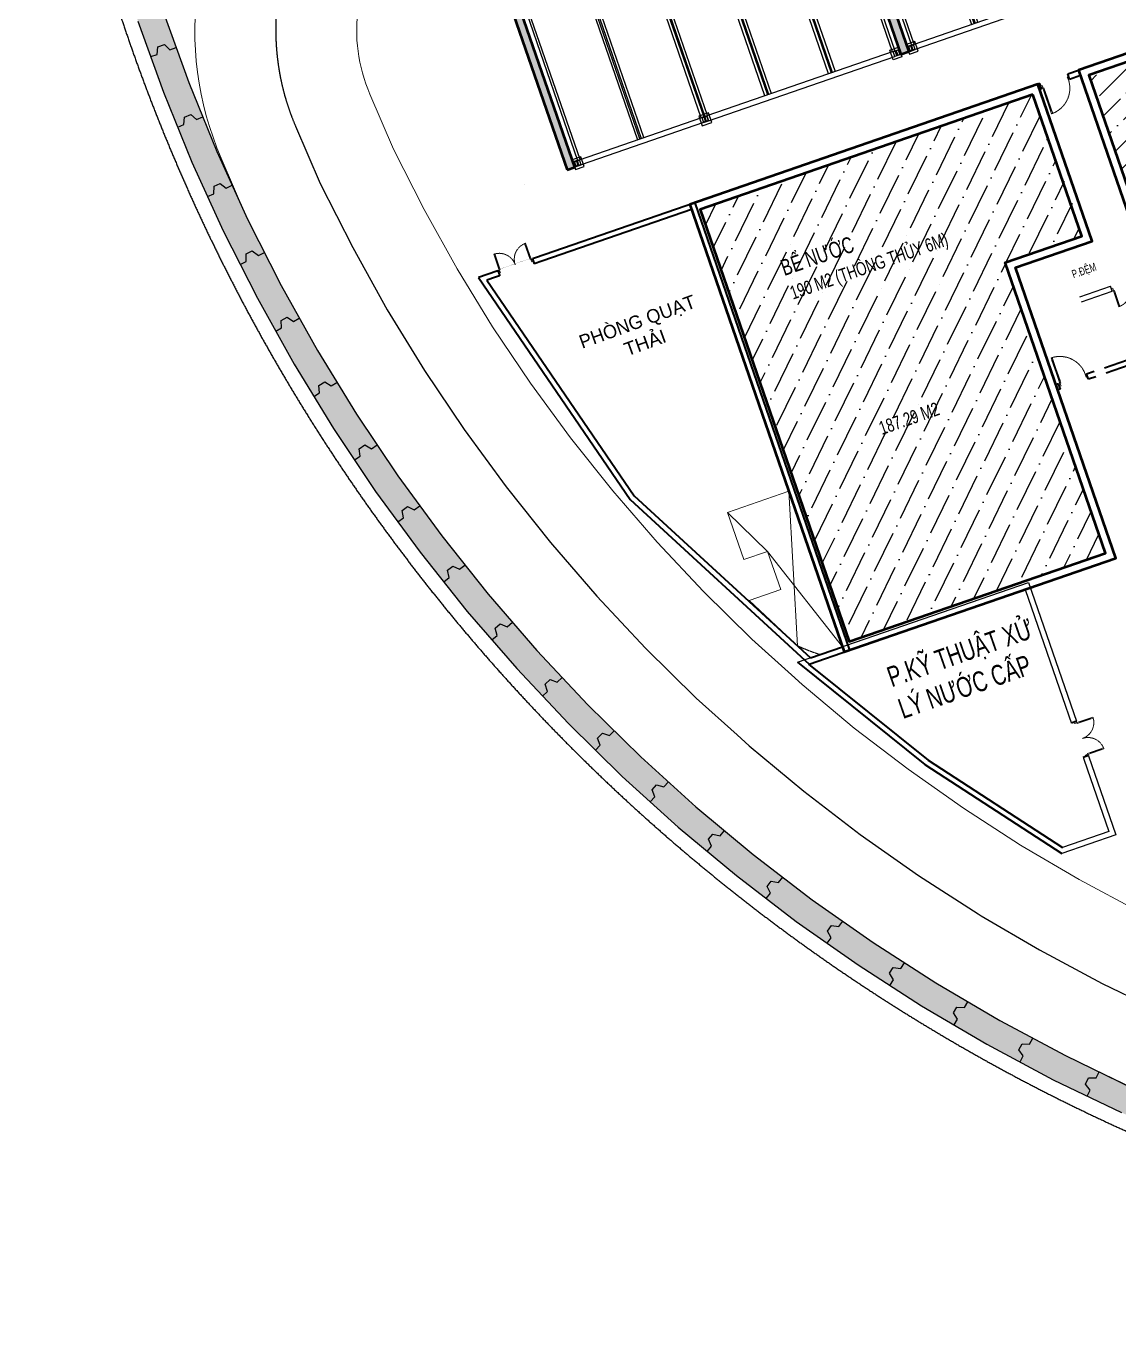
# Model space of a CAD drawing. Header units: millimetres. Extents: x -1534340 to 1713810, y -1348191 to 1114081.
# Drawn here: x 942979 to 983489, y -6053 to 42252 of the extents above; entities that cross this region are included whole.
import ezdxf
from ezdxf.enums import TextEntityAlignment as Align

# ---------------------------------------------------------------- set-up
doc = ezdxf.new("R2010")
doc.units = ezdxf.units.MM
doc.header["$LTSCALE"] = 100
doc.set_wipeout_variables(frame=1)
for name, pattern in [('DASHDOT2', [0.5, 0.25, -0.125, 0, -0.125]), ('DASHED', [4.5, 3, -1.5]), ('HIDDEN', [0.375, 0.25, -0.125]), ('HIDDEN2', [0.1875, 0.125, -0.0625]), ('Xref_ST_MBDV Cot vach 30.7.2022$0$DASHDOT', [1, 0.5, -0.25, 0, -0.25]), ('Xref_ST_MBDV Cot vach 30.7.2022$0$HIDDEN2', [0.1875, 0.125, -0.0625])]:
    doc.linetypes.add(name, pattern=pattern)
for name, color, linetype in [('A-FLOR-STRS', 16, 'Continuous'), ('ccu12-Manh', 8, 'Continuous'), ('IDEA - dim', 251, 'Continuous'), ('KT-Kich thuoc', 9, 'Continuous'), ('KT-Nuoc', 164, 'Continuous'), ('xe cơ khí', 251, 'Continuous'), ('Xref_ST_MBDV Cot vach 30.7.2022$0$IDEA - dim', 251, 'Continuous'), ('Xref_ST_MBDV Cot vach 30.7.2022$0$KT-Text', 7, 'Continuous'), ('Xref_ST_MBDV Cot vach 30.7.2022$0$Xref_ST_MBDV Cot vach 30.7.2022|Xref_ST_MBDV Cot vach 30.7.2022|Xref_ST_MBDV Cot vach 30.7.2022|Xref_ST_MBDV Cot vach 30.7.2022|A-CORE-OTLN', 2, 'Continuous'), ('Xref_ST_MBDV Cot vach 30.7.2022$0$Xref_ST_MBDV Cot vach 30.7.2022|Xref_ST_MBDV Cot vach 30.7.2022|Xref_ST_MBDV Cot vach 30.7.2022|Xref_ST_MBDV Cot vach 30.7.2022|A-WALL-PATT', 251, 'Continuous'), ('Xref_ST_MBDV Cot vach 30.7.2022$0$Xref_ST_MBDV Cot vach 30.7.2022|Xref_ST_MBDV Cot vach 30.7.2022|Xref_ST_MBDV Cot vach 30.7.2022|Xref_ST_MBDV Cot vach 30.7.2022|ccu12-Thay', 7, 'Continuous'), ('Xref_ST_MBDV Cot vach 30.7.2022$0$Xref_ST_MBDV Cot vach 30.7.2022|Xref_ST_MBDV Cot vach 30.7.2022|Xref_ST_MBDV Cot vach 30.7.2022|Xref_ST_MBDV Cot vach 30.7.2022|Site_plot line', 1, 'Xref_ST_MBDV Cot vach 30.7.2022$0$DASHDOT')]:
    doc.layers.add(name, color=color, linetype=linetype)
for name, color, linetype, lineweight in [('CUA', 37, 'Continuous', 13), ('KT-Chu viet', 255, 'Continuous', 20), ('KT-GIAO THONG HAM', 42, 'Continuous', 13), ('KT-Net cat', 1, 'Continuous', 40), ('KT-Net cot', 2, 'Continuous', 50), ('KT-Vat lieu', 250, 'Continuous', 9), ('SPE-MEP-HVAC', 140, 'Continuous', 0), ('Xref_ST_MBDV Cot vach 30.7.2022$0$CUA', 37, 'Continuous', 13)]:
    doc.layers.add(name, color=color, linetype=linetype, lineweight=lineweight)
doc.styles.add('220126_HDN_HBA typical plan$0$211210_HDN_HBA_TYPICAL PLAN CORE OPT 1$0$HBA-Text', font='GOTHIC.TTF')
doc.styles.add('Xref_ST_MBDV Cot vach 30.7.2022$0$Arial', font='arial.ttf', dxfattribs={"width": 0.7})

# ---------------------------------------------------------------- blocks, each defined once
blk = doc.blocks.new('PQQQQQ')
at = {"layer": 'KT-Net cat'}
for p, q in [((-62143, -128184), (-70167, -130954)), ((-62267, -128438), (-69854, -131058)), ((-62267, -128438), (-56670, -144649)), ((-62143, -128184), (-56415, -144773)), ((-70167, -130954), (-64540, -139186)), ((-69854, -131058), (-64387, -139055)), ((-64387, -139055), (-57861, -145060)), ((-64540, -139186), (-57909, -145288)), ((-57909, -145288), (-56415, -144773)), ((-57861, -145060), (-56670, -144649))]:
    blk.add_line(p, q, dxfattribs=at)
at = {"layer": 'SPE-MEP-HVAC', "linetype": 'HIDDEN', "ltscale": 1000}
for p, q in [((-58660, -138883), (-58341, -144609)), ((-59446, -141112), (-60929, -139666)), ((-59446, -141111), (-56670, -144649))]:
    blk.add_line(p, q, dxfattribs=at)
blk.add_lwpolyline([(-56669, -144649), (-58660, -138883), (-60929, -139666), (-60325, -141415), (-59446, -141111), (-58956, -142529), (-60128, -142934), (-58341, -144609, 0.038643), (-57498, -144935)], format="xyb", close=True, dxfattribs=at)
at = {"layer": 'KT-Chu viet', "insert": (-64359, -132358), "char_height": 500, "width": 7666.07, "attachment_point": 2, "rotation": 20.0043, "style": '220126_HDN_HBA typical plan$0$211210_HDN_HBA_TYPICAL PLAN CORE OPT 1$0$HBA-Text'}
blk.add_mtext('PHÒNG QU{\\fArial|b0|i0|c0|p34;ẠT\\PTHẢI}', dxfattribs=at)
blk = doc.blocks.new('cot')
at = {"layer": 'xe cơ khí'}
for points in [[(11052751, 1251358), (11053091, 1251358), (11053091, 1250978), (11052751, 1250978)], [(11052801, 1251268), (11053001, 1251268), (11053001, 1251252), (11052801, 1251252)], [(11052801, 1251268), (11053001, 1251268), (11053001, 1251068), (11052801, 1251068)], [(11052921, 1251252), (11052921, 1251084), (11052881, 1251084), (11052881, 1251252)], [(11052801, 1251084), (11053001, 1251084), (11053001, 1251068), (11052801, 1251068)]]:
    blk.add_lwpolyline(points, close=True, dxfattribs=at)
blk = doc.blocks.new('bbbb5')
at = {"layer": 'xe cơ khí'}
for points in [[(7550, 6290), (250, 6290), (250, 6090), (7550, 6090)], [(7840, 6380), (7460, 6380), (7460, 6000), (7840, 6000)], [(7750, 6290), (7550, 6290), (7550, 6274), (7750, 6274)], [(7750, 6290), (7550, 6290), (7550, 6090), (7750, 6090)], [(7750, 6290), (12550, 6290), (12550, 6090), (7750, 6090)], [(175, 6090), (275, 6090), (275, 290), (175, 290)], [(2525, 6090), (2625, 6090), (2625, 290), (2525, 290)], [(2675, 6090), (2775, 6090), (2775, 290), (2675, 290)], [(5025, 6090), (5125, 6090), (5125, 290), (5025, 290)], [(5175, 6090), (5275, 6090), (5275, 290), (5175, 290)], [(7625, 6090), (7525, 6090), (7525, 290), (7625, 290)], [(7750, 6106), (7550, 6106), (7550, 6090), (7750, 6090)], [(7630, 6274), (7630, 6106), (7670, 6106), (7670, 6274)], [(7675, 6090), (7775, 6090), (7775, 290), (7675, 290)], [(10125, 6090), (10025, 6090), (10025, 290), (10125, 290)], [(10275, 6090), (10175, 6090), (10175, 290), (10275, 290)], [(12625, 6090), (12525, 6090), (12525, 290), (12625, 290)], [(250, 290), (7550, 290), (7550, 90), (250, 90)], [(7840, 380), (7460, 380), (7460, 0), (7840, 0)], [(7750, 290), (7550, 290), (7550, 274), (7750, 274)], [(7750, 290), (7550, 290), (7550, 90), (7750, 90)], [(7750, 106), (7550, 106), (7550, 90), (7750, 90)], [(7630, 274), (7630, 106), (7670, 106), (7670, 274)], [(12550, 290), (7750, 290), (7750, 90), (12550, 90)]]:
    blk.add_lwpolyline(points, close=True, dxfattribs=at)
for p in [(-11052751, -1244978), (-11052751, -1250978)]:
    blk.add_blockref('cot', p, dxfattribs=at)
at = {"layer": 'xe cơ khí', "xscale": -1}
for p in [(11065551, -1244978), (11065551, -1250978)]:
    blk.add_blockref('cot', p, dxfattribs=at)
blk = doc.blocks.new('jfgjghjfgjgfgjd')
at = {"layer": 'KT-Vat lieu'}
h = blk.add_hatch(dxfattribs=at)
h.set_pattern_fill('BTCT', color=256, scale=40)
h.set_pattern_definition([(50, (0, 0), (286.90407, -25.10085), [30, -330]), (355, (0, 0), (-55.50053, 300.87685), [24, -264]), (100.4514, (23.9, -2.1), (231.40375, 275.7758), [25.4961, -280.45684]), (46.1842, (0, 80), (426.8964, -66.2076), [45, -495]), (96.6356, (35.57, 74.5), (373.8651, 389.6471), [38.2441, -420.6852]), (351.1842, (0, 80), (373.8648, 389.6474), [36, -396]), (21, (40, 60), (238.76282, -161.04756), [30, -330]), (326, (40, 60), (97.32613, 290.06), [24, -264]), (71.4514, (59.9, 46.58), (336.08905, 129.0122), [25.4961, -280.45684]), (37.5, (0, 0), (4.86394, 133.15754), [0, -260.8, 0, -268, 0, -265]), (7.5, (0, 0), (105.22781, 157.76468), [0, -152.8, 0, -254.8, 0, -101]), (327.5, (-89.2, 0), (213.528974, -9.02195), [0, -100, 0, -312, 0, -414]), (317.5, (-129.2, 0), (233.27447, 40.042), [0, -130, 0, -207.2, 0, -294]), (45, (0, 0), (-106.06602, 106.06602), []), (45, (70.71, 0), (-106.06602, 106.06602), [])])
h.paths.add_polyline_path([(-13396, -109948), (-13298, -110231), (-1435, -106136), (-1533, -105852)])
h.paths.add_polyline_path([(-54055, -122716), (-54339, -122814), (-60507, -104948), (-60223, -104850)])
h.paths.add_polyline_path([(-41672, -118441), (-41956, -118538), (-48124, -100673), (-47840, -100575)])
h.paths.add_polyline_path([(-29290, -114165), (-29573, -114263), (-35741, -96398), (-35458, -96300)])
h.paths.add_polyline_path([(-6380, -130271), (-6477, -129987), (5385, -125891), (5483, -126175)])
h.paths.add_polyline_path([(22854, -77761), (22791, -77468), (4315, -81450), (4378, -81743)])
h.paths.add_polyline_path([(25614, -90567), (25551, -90273), (7075, -94256), (7138, -94549)])
h.paths.add_polyline_path([(28374, -103373), (28311, -103079), (9836, -107062), (9899, -107355)])
h.paths.add_polyline_path([(31072, -115885), (31135, -116178), (12659, -120161), (12596, -119868)])
h.paths.add_polyline_path([(34274, -130744), (34211, -130451), (15736, -134433), (15799, -134726)])
h.paths.add_polyline_path([(-9937, -119967), (-9839, -120251), (2024, -116155), (1926, -115872)])
h.paths.add_polyline_path([(-16907, -109890), (-17190, -109988), (-23358, -92123), (-23075, -92025)])
h.paths.add_polyline_path([(-66722, -127089), (-66438, -126991), (-70534, -115128), (-70817, -115226)])
h.paths.add_polyline_path([(7762, -67306), (7825, -67599), (20093, -64955), (20030, -64662)])
h.paths.add_polyline_path([(-3736, -137927), (-3834, -137643), (8029, -133548), (8127, -133831)])
h.paths.add_polyline_path([(-5280, -105876), (-5564, -105974), (-9660, -94111), (-9376, -94013)])
at = {"layer": 'KT-Net cot'}
for points in [[(-54055, -122716), (-54339, -122814), (-60507, -104948), (-60223, -104850)], [(-66722, -127089), (-66438, -126991), (-70534, -115128), (-70817, -115226)]]:
    blk.add_lwpolyline(points, close=True, dxfattribs=at)
at = {"layer": 'xe cơ khí', "rotation": 199.047137940156}
for p in [(-44009, -112593), (-56392, -116868)]:
    blk.add_blockref('bbbb5', p, dxfattribs=at)
blk = doc.blocks.new('*U2314')
for p, q in [((-1260, 525), (-1300, 525)), ((-1280, 100), (-1280, 525)), ((-90, 525), (-50, 525)), ((-70, 100), (-70, 525)), ((-1260, 100), (-1300, 100)), ((-90, 100), (-50, 100))]:
    blk.add_line(p, q)
for points in [[(-1300, 0), (-1260, 0), (-1260, 625), (-1300, 625)], [(-50, 0), (-90, 0), (-90, 625), (-50, 625)], [(-1350, -100), (-1290, -100), (-1290, -40), (-1300, -40), (-1300, 0), (-1350, 0)], [(0, -100), (-60, -100), (-60, -40), (-50, -40), (-50, 0), (0, 0)]]:
    blk.add_lwpolyline(points, close=True)
at = {"linetype": 'Xref_ST_MBDV Cot vach 30.7.2022$0$HIDDEN2'}
for centre, start, end in [((-1300, 0), 0, 90), ((-50, 0), 90, 180)]:
    blk.add_arc(centre, 625, start, end, dxfattribs=at)
blk = doc.blocks.new('tuongnam')
at = {"layer": 'Xref_ST_MBDV Cot vach 30.7.2022$0$CUA', "xscale": -1, "rotation": 199.0471379530761}
blk.add_blockref('*U2314', (-48470.1, 20329.2), dxfattribs=at)
blk = doc.blocks.new('Xref_ST_MBDV Cot vach 30.7.2022$0$Tuong Vay01-flat-1')
at = {"layer": 'Xref_ST_MBDV Cot vach 30.7.2022$0$Xref_ST_MBDV Cot vach 30.7.2022|Xref_ST_MBDV Cot vach 30.7.2022|Xref_ST_MBDV Cot vach 30.7.2022|Xref_ST_MBDV Cot vach 30.7.2022|A-WALL-PATT'}
h = blk.add_hatch(dxfattribs=at)
h.set_pattern_fill('ACET-2D-VATLIEU04', color=256, scale=50, pattern_type=2)
h.set_pattern_definition([(50, (-11139561.84, -1407213.45), (-225.902474, 189.5546825), [37.5, -412.5]), (355, (-11139561.84, -1407213.45), (32.127212, 367.215716), [30, -330]), (100.4514, (-11139531.95, -1407216.06), (-341.231527, -62.944187), [31.870095, -350.571056]), (46.1842, (-11139561.84, -1407113.45), (-319.180497, 306.252097), [56.25, -618.75]), (96.6356, (-11139517.37, -1407120.34), (-516.995922, -60.144022), [47.805144, -525.8565]), (351.1842, (-11139561.84, -1407113.45), (84.740774, 546.39543), [45, -495]), (21, (-11139511.84, -1407138.45), (-105.680822, 275.3079534), [37.5, -412.5]), (326, (-11139511.84, -1407138.45), (206.128805, 305.59852), [30, -330]), (71.4514, (-11139486.97, -1407155.22), (-328.963765, 110.380101), [31.870095, -350.571056]), (37.5, (-11139561.84, -1407213.45), (-78.1345294, 101.8269012), [0, -326, 0, -335, 0, -331.25]), (7.5, (-11139561.84, -1407213.45), (-23.2793464, 176.824191), [0, -191, 0, -318.5, 0, -126.25]), (327.5, (-11139673.34, -1407213.45), (71.9444175, 112.9301145), [0, -125, 0, -390, 0, -517.5000003]), (317.5, (-11139723.34, -1407213.45), (158.0205496, 172.449169), [0, -162.5, 0, -259, 0, -367.5]), (45, (-11139561.84, -1407213.45), (-150.260191, 150.260191), []), (45, (-11139561.84, -1407152.2), (-150.260191, 150.260191), [])])
h.paths.add_polyline_path([(-82665, -118500), (-81837, -121132), (-80903, -123728), (-79863, -126284), (-78720, -128795), (-77475, -131258), (-76131, -133667), (-74689, -136020), (-73153, -138312), (-71525, -140539), (-69807, -142699), (-68002, -144786), (-66114, -146798), (-64145, -148731), (-62100, -150582), (-59980, -152349), (-57790, -154027), (-55533, -155614), (-53213, -157109), (-50835, -158507), (-48401, -159807), (-45916, -161007), (-43385, -162104), (-40811, -163097), (-38198, -163985), (-35551, -164765), (-32875, -165436), (-30174, -165998), (-27451, -166448), (-24702, -166789), (-4397, -168938), (36420, -167648), (41836, -160719), (12445, -24368), (8473, -9249), (-4719, -5521), (-10557, -9947), (-34021, -27848), (-39777, -32009), (-41249, -35294), (-45787, -38574), (-49368, -38942), (-57644, -44924), (-59845, -46601), (-61969, -48362), (-64020, -50208), (-65993, -52137), (-67887, -54144), (-69696, -56226), (-71420, -58381), (-73054, -60604), (-74596, -62892), (-76043, -65242), (-77394, -67648), (-78645, -70107), (-79794, -72615), (-80841, -75168), (-81782, -77762), (-82617, -80392), (-83343, -83054), (-83961, -85743), (-84468, -88455), (-84865, -91186), (-85149, -93930), (-85321, -96684), (-85381, -99530), (-85329, -102201), (-85163, -104955), (-84886, -107701), (-84496, -110432), (-83996, -113146), (-83385, -115836)], flags=16)
h.paths.add_polyline_path([(-83625, -118781), (-82785, -121452), (-81837, -124086), (-80781, -126680), (-79621, -129228), (-78358, -131727), (-76994, -134172), (-75531, -136560), (-73973, -138886), (-72320, -141146), (-70577, -143337), (-68746, -145455), (-66829, -147497), (-64832, -149459), (-62755, -151337), (-60604, -153130), (-58382, -154833), (-56092, -156444), (-53738, -157960), (-51324, -159379), (-48854, -160699), (-46333, -161916), (-43764, -163030), (-41151, -164038), (-38500, -164938), (-35814, -165730), (-33098, -166411), (-30357, -166981), (-27595, -167438), (-24816, -167783), (-4434, -169940), (36920, -168633), (42913, -160966), (13418, -24135), (9295, -8442), (-4926, -4424), (-11163, -9151), (-34617, -27045), (-40580, -31355), (-42052, -34640), (-46156, -37607), (-49737, -37975), (-58240, -44121), (-60467, -45819), (-62623, -47605), (-64704, -49479), (-66707, -51435), (-68628, -53472), (-70465, -55586), (-72214, -57772), (-73872, -60029), (-75437, -62350), (-76905, -64734), (-78276, -67176), (-79545, -69672), (-80712, -72217), (-81774, -74808), (-82729, -77440), (-83576, -80109), (-84314, -82810), (-84940, -85539), (-85455, -88291), (-85857, -91062), (-86146, -93847), (-86321, -96642), (-86382, -99529), (-86328, -102241), (-86160, -105036), (-85879, -107821), (-85484, -110593), (-84976, -113347), (-84356, -116078)])
at = {"layer": 'Xref_ST_MBDV Cot vach 30.7.2022$0$Xref_ST_MBDV Cot vach 30.7.2022|Xref_ST_MBDV Cot vach 30.7.2022|Xref_ST_MBDV Cot vach 30.7.2022|Xref_ST_MBDV Cot vach 30.7.2022|A-CORE-OTLN', "color": 6}
for points in [[(-82785, -121452), (-81837, -124086), (-80781, -126680), (-79621, -129228), (-78358, -131727), (-76994, -134172), (-75531, -136560), (-73973, -138886), (-72320, -141146), (-70577, -143337), (-68746, -145455), (-66829, -147497), (-64832, -149459), (-62755, -151337), (-60604, -153130), (-58382, -154833), (-56092, -156444), (-53738, -157960), (-51324, -159379), (-48854, -160699), (-46333, -161916)], [(-81837, -121132), (-80903, -123728), (-79863, -126284), (-78720, -128795), (-77475, -131258), (-76131, -133667), (-74689, -136020), (-73153, -138312), (-71525, -140539), (-69807, -142699), (-68002, -144786), (-66114, -146798), (-64145, -148731), (-62100, -150582), (-59980, -152349), (-57790, -154027), (-55533, -155614), (-53213, -157109), (-50835, -158507), (-48401, -159807), (-45916, -161007)]]:
    blk.add_lwpolyline(points, dxfattribs=at)
at = {"layer": 'Xref_ST_MBDV Cot vach 30.7.2022$0$Xref_ST_MBDV Cot vach 30.7.2022|Xref_ST_MBDV Cot vach 30.7.2022|Xref_ST_MBDV Cot vach 30.7.2022|Xref_ST_MBDV Cot vach 30.7.2022|ccu12-Thay', "ltscale": 10}
for points in [[(-82311, -122769), (-82076, -122685), (-82042, -122407), (-81806, -122323), (-81604, -122517), (-81369, -122433)], [(-81309, -125383), (-81078, -125289), (-81056, -125010), (-80824, -124916), (-80614, -125100), (-80383, -125006)], [(-80201, -127954), (-79974, -127850), (-79964, -127571), (-79736, -127467), (-79519, -127643), (-79291, -127539)], [(-78990, -130477), (-78767, -130365), (-78768, -130085), (-78545, -129972), (-78320, -130139), (-78097, -130026)], [(-77676, -132949), (-77458, -132828), (-77471, -132548), (-77252, -132427), (-77021, -132584), (-76803, -132462)], [(-76263, -135366), (-76050, -135235), (-76074, -134957), (-75860, -134826), (-75623, -134974), (-75410, -134844)], [(-74752, -137723), (-74544, -137584), (-74580, -137306), (-74372, -137167), (-74129, -137305), (-73921, -137166)], [(-73146, -140016), (-72945, -139868), (-72991, -139593), (-72789, -139445), (-72541, -139573), (-72339, -139426)], [(-71448, -142242), (-71253, -142086), (-71311, -141812), (-71115, -141657), (-70861, -141775), (-70666, -141619)], [(-69661, -144396), (-69472, -144233), (-69541, -143962), (-69352, -143798), (-69094, -143906), (-68905, -143742)], [(-67787, -146476), (-67605, -146305), (-67685, -146037), (-67503, -145866), (-67240, -145963), (-67058, -145792)], [(-65830, -148478), (-65655, -148300), (-65746, -148035), (-65571, -147857), (-65305, -147943), (-65130, -147764)], [(-63793, -150398), (-63626, -150213), (-63727, -149952), (-63560, -149767), (-63290, -149842), (-63123, -149657)], [(-61680, -152234), (-61520, -152042), (-61632, -151786), (-61472, -151593), (-61200, -151657), (-61040, -151465)], [(-59493, -153981), (-59341, -153783), (-59464, -153532), (-59311, -153333), (-59037, -153386), (-58885, -153188)], [(-57237, -155639), (-57093, -155434), (-57226, -155188), (-57082, -154983), (-56805, -155025), (-56661, -154821)], [(-54915, -157202), (-54779, -156992), (-54922, -156752), (-54787, -156541), (-54508, -156572), (-54373, -156362)], [(-52531, -158670), (-52404, -158455), (-52557, -158220), (-52430, -158004), (-52151, -158023), (-52024, -157808)], [(-50089, -160039), (-49971, -159819), (-50133, -159590), (-50015, -159370), (-49736, -159377), (-49618, -159157)], [(-47594, -161307), (-47485, -161082), (-47656, -160861), (-47547, -160636), (-47267, -160632), (-47159, -160407)]]:
    blk.add_lwpolyline(points, dxfattribs=at)
at = {"layer": 'Xref_ST_MBDV Cot vach 30.7.2022$0$Xref_ST_MBDV Cot vach 30.7.2022|Xref_ST_MBDV Cot vach 30.7.2022|Xref_ST_MBDV Cot vach 30.7.2022|Xref_ST_MBDV Cot vach 30.7.2022|Site_plot line', "ltscale": 5000}
blk.add_arc((-17764, -99529), 69167, 126.14636, 263.7927, dxfattribs=at)
blk = doc.blocks.new('*U1526')
blk.add_line((94, 78), (892, 142))
for points in [[(-187, 1089), (-183, 1029), (-123, 1033), (-124, 1043), (-84, 1047), (-88, 1096)], [(-100, -8), (-104, 52), (-45, 57), (-44, 47), (-4, 50), (0, 0)], [(-4, 50), (993, 130), (990, 170), (-7, 90)], [(96, 58), (92, 98), (890, 162), (893, 122)]]:
    blk.add_lwpolyline(points, close=True)
at = {"linetype": 'HIDDEN'}
blk.add_arc((-4, 50), 1000, 4.5788, 94.5788, dxfattribs=at)
blk = doc.blocks.new('*U2315')
for p, q in [((-1260, -100), (-1300, -100)), ((-1280, -100), (-1280, -525)), ((-90, -100), (-50, -100)), ((-70, -100), (-70, -525)), ((-1260, -525), (-1300, -525)), ((-90, -525), (-50, -525))]:
    blk.add_line(p, q)
for points in [[(-1350, 100), (-1290, 100), (-1290, 40), (-1300, 40), (-1300, 0), (-1350, 0)], [(-1300, 0), (-1260, 0), (-1260, -625), (-1300, -625)], [(-50, 0), (-90, 0), (-90, -625), (-50, -625)], [(0, 100), (-60, 100), (-60, 40), (-50, 40), (-50, 0), (0, 0)]]:
    blk.add_lwpolyline(points, close=True)
at = {"linetype": 'HIDDEN2'}
for centre, start, end in [((-1300, 0), 270, 0), ((-50, 0), 180, 270)]:
    blk.add_arc(centre, 625, start, end, dxfattribs=at)
blk = doc.blocks.new('BBB14')
blk.add_wipeout([(1467, -2669), (1467, -2987), (116, -3004), (118, -2669)]).dxf.layer = 'KT-Kich thuoc'
at = {"layer": 'KT-Net cat'}
for p, q in [((117, -2700), (117, -2900)), ((1467, -2700), (1467, -2900))]:
    blk.add_line(p, q, dxfattribs=at)
at = {"layer": 'CUA', "rotation": 179.9999938228274}
blk.add_blockref('*U2315', (117, -2700), dxfattribs=at)
blk = doc.blocks.new('*U1522')
blk.add_line((-105, 62), (-903, -2))
for points in [[(12, 1104), (17, 1045), (-43, 1040), (-44, 1050), (-84, 1047), (-88, 1096)], [(-4, 50), (-1001, -30), (-1004, 10), (-7, 90)], [(-104, 42), (-107, 82), (-904, 18), (-901, -22)], [(100, 8), (95, 68), (35, 63), (36, 53), (-4, 50), (0, 0)]]:
    blk.add_lwpolyline(points, close=True)
at = {"linetype": 'HIDDEN'}
blk.add_arc((-4, 50), 1000, 94.5788, 184.5788, dxfattribs=at)
blk = doc.blocks.new('JGHJDFS')
at = {"layer": 'KT-Nuoc'}
h = blk.add_hatch(dxfattribs=at)
h.set_pattern_fill('ANSI36', color=5, scale=5000)
h.set_pattern_definition([(45, (0, 0), (331.4563, 1215.3398), [1562.5, -312.5, 0, -312.5])])
h.paths.add_polyline_path([(619690, 41315), (621583, 35832), (627183, 37766), (625290, 43245), (636822, 47227), (634424, 54177), (609919, 45717), (612317, 38769), (616098, 40074), (616098, 40074)])
h = blk.add_hatch(dxfattribs=at)
h.set_pattern_fill('ANSI36', color=5, scale=5000)
h.set_pattern_definition([(64.0471, (625933.8, 28659.3), (-83.312, 1256.97), [1562.5, -312.5, 0, -312.5])])
h.paths.add_polyline_path([(609747, 39780), (607839, 44999), (595504, 40740), (601035, 24718), (610535, 27998), (606816, 38768)])
at = {"layer": 'KT-Net cot'}
for points in [[(612132, 38388), (619505, 40933), (621397, 35451), (627565, 37580), (625672, 43059), (637204, 47041), (634610, 54559), (609537, 45902), (612132, 38388)], [(608025, 45380), (595122, 40926), (600849, 24336), (610916, 27812), (607198, 38583), (610034, 39562), (608025, 45380)]]:
    blk.add_lwpolyline(points, dxfattribs=at)
for points in [[(612317, 38769), (619690, 41315), (621583, 35832), (627184, 37766), (625290, 43245), (636822, 47227), (634424, 54177), (609919, 45717)], [(607839, 44999), (595504, 40740), (601035, 24718), (610535, 27998), (606816, 38768), (609652, 39747)]]:
    blk.add_lwpolyline(points, close=True, dxfattribs=at)
at = {"layer": 'Defpoints', "style": 'Xref_ST_MBDV Cot vach 30.7.2022$0$Arial', "width": 0.7}
for s, p in [('230 M2 (THÔNG THỦY 6M)', (617111, 44494)), ('224.93 M2', (619481, 42216)), ('190 M2 (THÔNG THỦY 6M)', (598866, 37630)), ('187.29 M2', (602163, 32612))]:
    blk.add_text(s, height=500, rotation=19.2943, dxfattribs=at).set_placement(p, align=Align.MIDDLE_LEFT)
at = {"layer": 'Xref_ST_MBDV Cot vach 30.7.2022$0$KT-Text', "style": 'Xref_ST_MBDV Cot vach 30.7.2022$0$Arial', "width": 0.7}
for p in [(616776, 45417), (598530, 38553)]:
    blk.add_text('BỂ NƯỚC', height=600, rotation=19.2943, dxfattribs=at).set_placement(p, align=Align.MIDDLE_LEFT)
blk = doc.blocks.new('123213')
at = {"layer": 'A-FLOR-STRS', "linetype": 'DASHDOT2', "ltscale": 3000}
blk.add_lwpolyline([(1233497.3, 29301), (1235653.4, 28033.5), (1237979.1, 26791.1), (1240353.5, 25644.6), (1242772.8, 24595.9), (1245232.8, 23646.8), (1247729.5, 22798.9), (1250258.7, 22053.5), (1252816.2, 21412), (1255397.7, 20875.3), (1257999, 20444.4), (1260661.1, 20114.4), (1280734.9, 17989.9)], dxfattribs=at)
at = {"layer": 'KT-GIAO THONG HAM'}
for points in [[(1216561.5, 56415.2), (1216561.5, 56415.2)], [(1235017.6, 31887.2), (1237120.9, 30650.7), (1239338.6, 29466), (1241602.8, 28372.8), (1243909.7, 27372.8), (1246255.5, 26467.8), (1248636.3, 25659.2), (1251048, 24948.5), (1253486.8, 24336.7), (1255948.4, 23824.9), (1258428.8, 23414), (1261003.6, 23094.9), (1280845.9, 20994.9), (1286436.6, 21171.6)]]:
    blk.add_lwpolyline(points, dxfattribs=at)
blk.add_blockref('PQQQQQ', (1285020.6, 183923.2))
at = {"layer": 'A-FLOR-STRS', "linetype": 'DASHDOT2', "ltscale": 3000}
blk.add_lwpolyline([(1210473.7, 69160.1), (1209404.9, 67865.9, 0.2813687), (1208078.9, 58573.8), (1208992.1, 56454.2), (1210195.4, 54073.7), (1211480, 51771), (1212857.4, 49522.6), (1214325.3, 47332.3), (1215881.4, 45203.7), (1217523.1, 43140.3), (1219247.6, 41145.7), (1221052, 39223), (1222933.3, 37375.6), (1224448, 36005.1)], format="xyb", dxfattribs=at)
blk.add_lwpolyline([(1224448, 36005.1), (1224888.5, 35606.5), (1226914.2, 33918.6), (1229007.1, 32314.7), (1231163.6, 30797.6), (1233380.3, 29369.7), (1233497.3, 29301)], dxfattribs=at)
at = {"layer": 'IDEA - dim', "color": 1}
for p, q in [((1226689.7, 38700.5), (1235251.1, 41656.6)), ((1235251.1, 41656.6), (1238482, 32298.5)), ((1227097.3, 38629.7), (1235127.4, 41402.3)), ((1235127.4, 41402.3), (1238227.7, 32422.3)), ((1238227.7, 32422.3), (1236507.9, 31828.5)), ((1238482, 32298.5), (1236480.7, 31607.6))]:
    blk.add_line(p, q, dxfattribs=at)
at = {"layer": 'KT-GIAO THONG HAM'}
blk.add_lwpolyline([(1212786.9, 67249.8), (1211718, 65955.6, 0.2813687), (1210834.1, 59760.9), (1211710.9, 57725.6), (1212845.2, 55481.7), (1214070.1, 53285.9), (1215383.5, 51141.9), (1216783.3, 49053.3), (1218267.2, 47023.6), (1219832.6, 45056), (1221477, 43154), (1223197.6, 41320.7), (1224991.6, 39559), (1226460.8, 38229.6)], format="xyb", dxfattribs=at)
blk.add_lwpolyline([(1226460.8, 38229.6), (1226855.9, 37872.1), (1228787.6, 36262.5), (1230783.3, 34733.2), (1232839.7, 33286.5), (1234953.4, 31924.9), (1235017.6, 31887.2)], dxfattribs=at)
at = {"layer": 'KT-Kich thuoc'}
blk.add_line((1214461.6, 67630), (1217694.8, 58265.2), dxfattribs=at)
at = {"layer": 'KT-Net cat'}
for p, q in [((1236705, 60513.3), (1237103.8, 60651)), ((1236770.3, 60324.3), (1236705, 60513.3)), ((1236770.3, 60324.3), (1237169.1, 60462)), ((1235665.2, 60154.3), (1235591.4, 60128.9)), ((1235730.5, 59965.3), (1235656.7, 59939.8)), ((1235730.5, 59965.3), (1235665.2, 60154.3)), ((1238910.6, 49902.1), (1238059.9, 49608.4)), ((1237681.8, 49477.9), (1237402.2, 49381.4)), ((1237467.4, 49192.3), (1237402.2, 49381.4)), ((1237747, 49288.8), (1237467.4, 49192.3)), ((1238975.9, 49713.1), (1238125.1, 49419.4)), ((1236362.4, 49022.4), (1236263.9, 48988.4)), ((1236427.7, 48833.3), (1236329.2, 48799.3)), ((1236428.5, 48830.8), (1236362.4, 49022.4)), ((1226689.7, 38700.5), (1231409.3, 34911.3)), ((1227097.3, 38629.7), (1231526.8, 35073.4)), ((1231409.3, 34911.3), (1236480.7, 31607.6))]:
    blk.add_line(p, q, dxfattribs=at)
at = {"layer": 'Xref_ST_MBDV Cot vach 30.7.2022$0$IDEA - dim', "color": 1}
for p, q in [((1237146.1, 52255.1), (1238280.4, 52646.8)), ((1237211.4, 52066.1), (1238345.7, 52457.7)), ((1238345.7, 52457.7), (1238280.4, 52646.8))]:
    blk.add_line(p, q, dxfattribs=at)
blk.add_blockref('Xref_ST_MBDV Cot vach 30.7.2022$0$Tuong Vay01-flat-1', (1285020.6, 183923.2))
at = {"layer": 'CUA', "rotation": 284.4683598106444}
for name, p in [('*U1526', (1235730.5, 59965.3)), ('*U1522', (1236362.4, 49022.4))]:
    blk.add_blockref(name, p, dxfattribs=at)
at = {"layer": 'KT-Kich thuoc'}
for name, p in [('JGHJDFS', (627566.6, 14748.7)), ('tuongnam', (1288091.8, 32569.1))]:
    blk.add_blockref(name, p, dxfattribs=at)
at = {"layer": 'KT-Net cat', "linetype": 'DASHED'}
blk.add_blockref('jfgjghjfgjgfgjd', (1284866.4, 184050.5), dxfattribs=at)
at = {"layer": 'Xref_ST_MBDV Cot vach 30.7.2022$0$KT-Text', "style": 'Xref_ST_MBDV Cot vach 30.7.2022$0$Arial', "width": 0.7}
blk.add_text('P.ĐỆM', height=300, rotation=19.04714, dxfattribs=at).set_placement((1237353.4, 53085), align=Align.CENTER)
at = {"layer": 'Xref_ST_MBDV Cot vach 30.7.2022$0$KT-Text', "insert": (1229928.2, 38481.4), "char_height": 750, "width": 5677.572, "attachment_point": 1, "rotation": 19.29432, "style": 'Xref_ST_MBDV Cot vach 30.7.2022$0$Arial'}
blk.add_mtext('\\W0.7000;P.KỸ THUẬT XỬ LÝ NƯỚC CẤP', dxfattribs=at)
at = {"layer": 'KT-Vat lieu', "rotation": 289.0471441311787}
blk.add_blockref('BBB14', (1239540.6, 37505.8), dxfattribs=at)
at = {"layer": 'KT-GIAO THONG HAM'}
blk.add_lwpolyline([(1208160.6, 71070.4), (1207091.7, 69776.2, 0.2813687), (1205323.7, 57386.8), (1206273.3, 55182.8), (1207545.7, 52665.7), (1208889.9, 50256), (1210331.2, 47903.2), (1211867.3, 45611.2), (1213495.7, 43383.8), (1215213.6, 41224.6), (1217018.2, 39137.3), (1218906.4, 37125.4), (1220875.1, 35192.2), (1222921, 33340.9), (1225040.8, 31574.6), (1227230.9, 29896.3), (1229487.6, 28308.7), (1231807.2, 26814.5), (1234185.8, 25416.2), (1236619.5, 24116.1), (1239104.2, 22916.4), (1241654.5, 21810.9)], format="xyb", dxfattribs=at)
at = {"layer": 'KT-Net cat'}
blk.add_line((1231526.8, 35073.4), (1236507.9, 31828.5), dxfattribs=at)
at = {"layer": 'KT-Vat lieu', "rotation": 19.04714414649506}
blk.add_blockref('BBB14', (1214590.1, 55734.6), dxfattribs=at)

msp = doc.modelspace()

# ---------------------------------------------------------------- block references
at = {"layer": 'ccu12-Manh'}
msp.add_blockref('123213', (-255109.6, -20035.9), dxfattribs=at)

doc.saveas('drawing.dxf')
